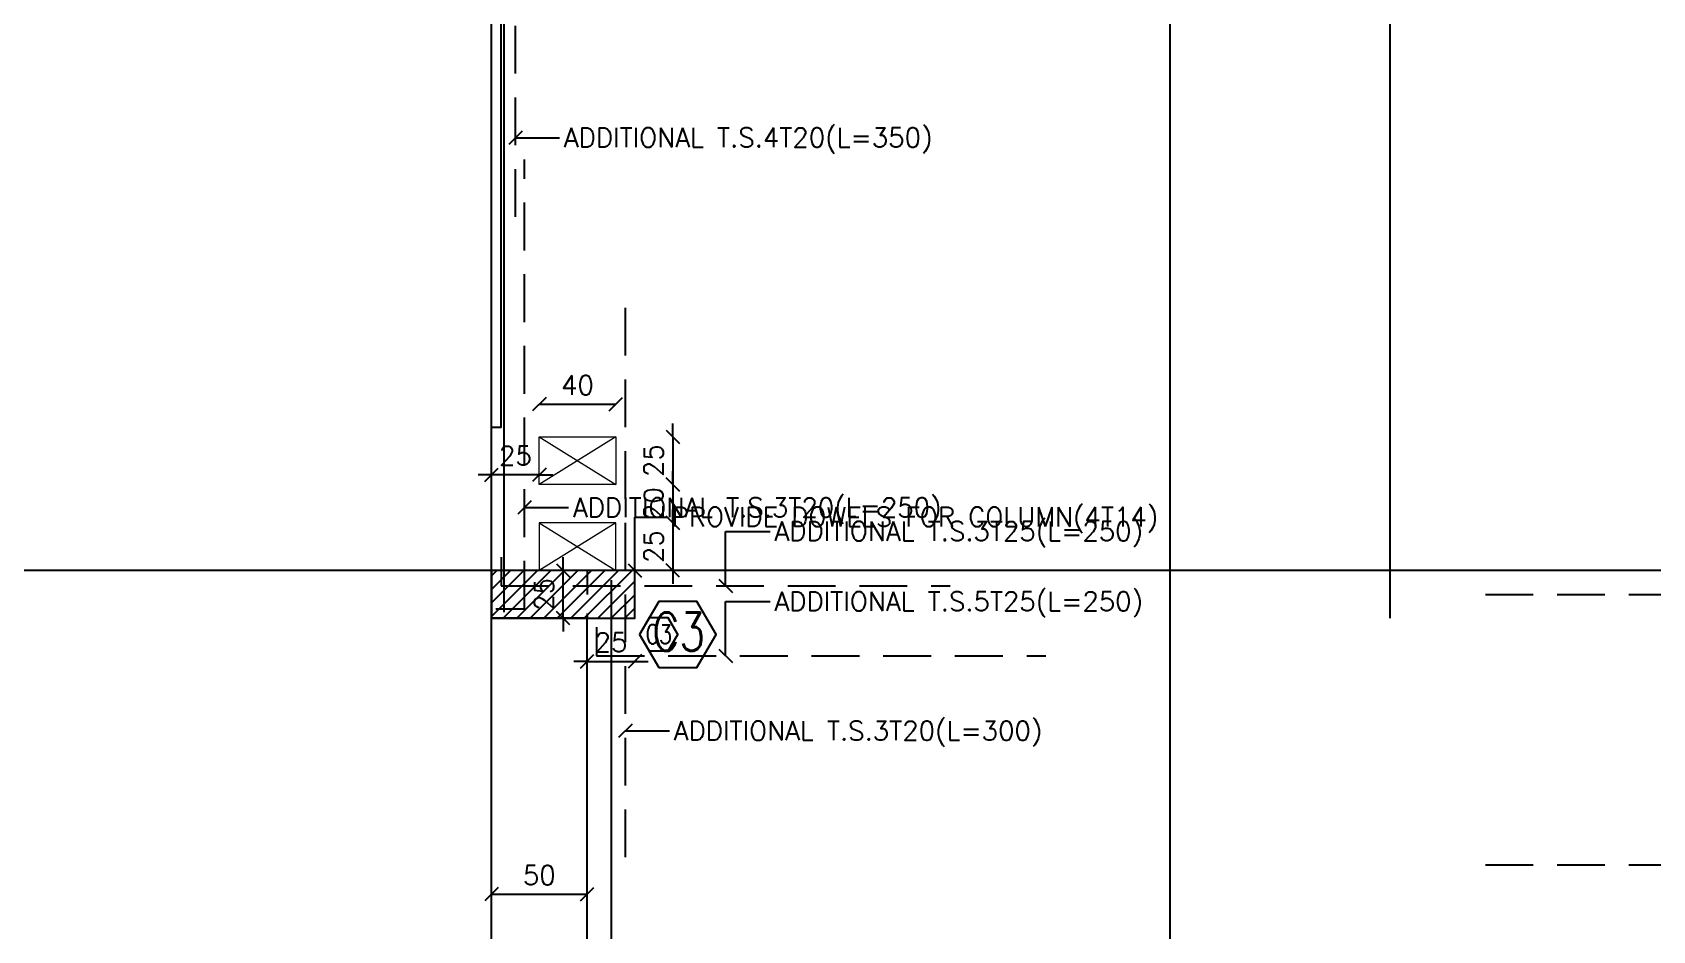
# Model space of a CAD drawing. Header units: inches. Extents: x -48 to 777, y -156 to 510.
# Drawn here: x 268.07 to 276.55, y 245.67 to 250.37 of the extents above; entities that cross this region are included whole.
import ezdxf
from ezdxf.enums import TextEntityAlignment as Align

# ---------------------------------------------------------------- set-up
doc = ezdxf.new("R2010")
doc.units = ezdxf.units.IN
doc.header["$MEASUREMENT"] = 0
doc.linetypes.add('HIDDEN', pattern=[0.375, 0.25, -0.125])
doc.linetypes.add('HIDDEN2', pattern=[0.1875, 0.125, -0.0625])
doc.layers.get('Defpoints').update_dxf_attribs({"lineweight": 5})
for name, color, linetype in [('Str-Axes', 8, 'Continuous'), ('str-col-hatch', 8, 'Continuous'), ('str-COL-TAG-100', 1, 'Continuous'), ('str-COL-TAG-50', 7, 'Continuous'), ('str-columns', 3, 'Continuous'), ('str-slab-bottom-reinf.', 1, 'Continuous'), ('str-slab-top', 1, 'Continuous'), ('str-sunken-slabs', 5, 'Continuous')]:
    doc.layers.add(name, color=color, linetype=linetype)
doc.layers.add('str-shaft', color=1, linetype='Continuous', lineweight=5)
doc.styles.add('ROMAN', font='ROMANS.SHX')
doc.styles.add('ROMANS', font='romans__.ttf', dxfattribs={"height": 0.14})
doc.dimstyles.new('structure', dxfattribs={"dimtxt": 0.1, "dimasz": 0.07, "dimexe": 0.18, "dimexo": 1, "dimgap": 0.05, "dimtad": 1, "dimdec": 1, "dimlfac": 100, "dimrnd": 0.5, "dimdsep": 46, "dimtxsty": 'ROMAN', "dimblk1": 'OBLIQUE', "dimblk2": 'OBLIQUE', "dimsah": 1, "dimcen": 0.009, "dimse1": 1, "dimse2": 1, "dimclrd": 4, "dimclre": 9, "dimclrt": 1, "dimadec": 0, "dimazin": 0, "dimtfac": 0.066667, "dimtdec": 1, "dimtix": 1, "dimtmove": 2, "dimatfit": 3, "dimldrblk": 'OBLIQUE', "dimfxl": 0.18, "dimtolj": 1, "dimarcsym": 0})

# ---------------------------------------------------------------- blocks, each defined once
blk = doc.blocks.new('tags')
at = {"layer": 'str-COL-TAG-100', "color": 2}
blk.add_lwpolyline([(0.125, -0.2616), (0.325, -0.2616), (0.425, -0.0884), (0.325, 0.0848), (0.125, 0.0848), (0.025, -0.0884)], close=True, dxfattribs=at)
at = {"layer": 'str-COL-TAG-50', "color": 2}
blk.add_lwpolyline([(0.075, -0.175), (0.175, -0.175), (0.225, -0.0884), (0.175, -0.0018), (0.075, -0.0018), (0.025, -0.0884)], close=True, dxfattribs=at)
at = {"layer": 'str-COL-TAG-100', "color": 1, "style": 'ROMANS', "width": 0.699426}
blk.add_attdef('NUMBER', text='', height=0.2, dxfattribs=at).set_placement((0.0918, -0.1741), (0.3679, -0.1741), align=Align.FIT)
at = {"layer": 'str-COL-TAG-50', "color": 1, "style": 'ROMANS', "width": 0.697102}
blk.add_attdef('NUMBER', text='', height=0.1, dxfattribs=at).set_placement((0.0562, -0.1375), (0.1938, -0.1375), align=Align.FIT)
blk = doc.blocks.new('_Oblique')
at = {"color": 0, "linetype": 'ByBlock', "lineweight": -2}
blk.add_line((-0.5, -0.5), (0.5, 0.5), dxfattribs=at)
blk = doc.blocks.new('*D2116')
at = {"layer": 'Defpoints', "color": 0, "transparency": 16777216}
for p in [(271.1268, 248.4284), (270.7268, 248.2585), (271.1268, 248.2585)]:
    blk.add_point(p, dxfattribs=at)
at = {"layer": 'str-shaft', "color": 4, "lineweight": -2, "transparency": 16777216}
blk.add_line((270.7268, 248.4284), (271.1268, 248.4284), dxfattribs=at)
at = {"layer": 'str-shaft', "color": 4, "lineweight": -2, "transparency": 16777216, "xscale": 0.07, "yscale": 0.07, "zscale": 0.07, "rotation": 180}
blk.add_blockref('_Oblique', (270.7268, 248.4284), dxfattribs=at)
at = {"layer": 'str-shaft', "color": 4, "lineweight": -2, "transparency": 16777216, "xscale": 0.07, "yscale": 0.07, "zscale": 0.07}
blk.add_blockref('_Oblique', (271.1268, 248.4284), dxfattribs=at)
at = {"layer": 'str-shaft', "color": 1, "transparency": 16777216, "insert": (270.9268, 248.5284), "char_height": 0.1, "attachment_point": 5, "style": 'ROMAN'}
blk.add_mtext('\\A1;40', dxfattribs=at)
blk = doc.blocks.new('*D2117')
at = {"layer": 'Defpoints', "color": 0, "transparency": 16777216}
for p in [(271.1268, 248.2585), (271.1268, 248.0084), (271.4248, 248.0084)]:
    blk.add_point(p, dxfattribs=at)
at = {"layer": 'str-shaft', "color": 4, "lineweight": -2, "transparency": 16777216}
for p, q in [((271.4248, 248.2585), (271.4248, 248.3285)), ((271.4248, 248.2585), (271.4248, 248.0084)), ((271.4248, 248.0084), (271.4248, 247.9384))]:
    blk.add_line(p, q, dxfattribs=at)
at = {"layer": 'str-shaft', "color": 4, "lineweight": -2, "transparency": 16777216, "xscale": 0.07, "yscale": 0.07, "zscale": 0.07}
for p, rotation in [((271.4248, 248.2585), 270), ((271.4248, 248.0084), 90)]:
    blk.add_blockref('_Oblique', p, dxfattribs=dict(at, rotation=rotation))
at = {"layer": 'str-shaft', "color": 1, "transparency": 16777216, "insert": (271.3248, 248.1335), "char_height": 0.1, "attachment_point": 5, "rotation": 90, "style": 'ROMAN'}
blk.add_mtext('\\A1;25', dxfattribs=at)
blk = doc.blocks.new('*D2118')
at = {"layer": 'Defpoints', "color": 0, "transparency": 16777216}
for p in [(271.1268, 248.0084), (271.1268, 247.8085), (271.4248, 247.8085)]:
    blk.add_point(p, dxfattribs=at)
at = {"layer": 'str-shaft', "color": 4, "lineweight": -2, "transparency": 16777216}
for p, q in [((271.4248, 248.0084), (271.4248, 248.0784)), ((271.4248, 248.0084), (271.4248, 247.8085)), ((271.4248, 247.8085), (271.4248, 247.7385))]:
    blk.add_line(p, q, dxfattribs=at)
at = {"layer": 'str-shaft', "color": 4, "lineweight": -2, "transparency": 16777216, "xscale": 0.07, "yscale": 0.07, "zscale": 0.07}
for p, rotation in [((271.4248, 248.0084), 270), ((271.4248, 247.8085), 90)]:
    blk.add_blockref('_Oblique', p, dxfattribs=dict(at, rotation=rotation))
at = {"layer": 'str-shaft', "color": 1, "transparency": 16777216, "insert": (271.3248, 247.9085), "char_height": 0.1, "attachment_point": 5, "rotation": 90, "style": 'ROMAN'}
blk.add_mtext('\\A1;20', dxfattribs=at)
blk = doc.blocks.new('*D2119')
at = {"layer": 'Defpoints', "color": 0, "transparency": 16777216}
for p in [(271.1268, 247.8085), (271.1268, 247.5585), (271.4248, 247.5585)]:
    blk.add_point(p, dxfattribs=at)
at = {"layer": 'str-shaft', "color": 4, "lineweight": -2, "transparency": 16777216}
for p, q in [((271.4248, 247.8085), (271.4248, 247.8785)), ((271.4248, 247.8085), (271.4248, 247.5585)), ((271.4248, 247.5585), (271.4248, 247.4885))]:
    blk.add_line(p, q, dxfattribs=at)
at = {"layer": 'str-shaft', "color": 4, "lineweight": -2, "transparency": 16777216, "xscale": 0.07, "yscale": 0.07, "zscale": 0.07}
for p, rotation in [((271.4248, 247.8085), 270), ((271.4248, 247.5585), 90)]:
    blk.add_blockref('_Oblique', p, dxfattribs=dict(at, rotation=rotation))
at = {"layer": 'str-shaft', "color": 1, "transparency": 16777216, "insert": (271.3248, 247.6835), "char_height": 0.1, "attachment_point": 5, "rotation": 90, "style": 'ROMAN'}
blk.add_mtext('\\A1;25', dxfattribs=at)
blk = doc.blocks.new('*D2124')
at = {"layer": 'Defpoints', "color": 0, "transparency": 16777216}
for p in [(270.4768, 248.0596), (270.4768, 248.0596), (270.7268, 248.0596)]:
    blk.add_point(p, dxfattribs=at)
at = {"layer": 'str-shaft', "color": 4, "lineweight": -2, "transparency": 16777216}
for p, q in [((270.4768, 248.0596), (270.4068, 248.0596)), ((270.7268, 248.0596), (270.4768, 248.0596)), ((270.7268, 248.0596), (270.7968, 248.0596))]:
    blk.add_line(p, q, dxfattribs=at)
at = {"layer": 'str-shaft', "color": 4, "lineweight": -2, "transparency": 16777216, "xscale": 0.07, "yscale": 0.07, "zscale": 0.07}
blk.add_blockref('_Oblique', (270.4768, 248.0596), dxfattribs=at)
at = {"layer": 'str-shaft', "color": 4, "lineweight": -2, "transparency": 16777216, "xscale": 0.07, "yscale": 0.07, "zscale": 0.07, "rotation": 180}
blk.add_blockref('_Oblique', (270.7268, 248.0596), dxfattribs=at)
at = {"layer": 'str-shaft', "color": 1, "transparency": 16777216, "insert": (270.6018, 248.1596), "char_height": 0.1, "attachment_point": 5, "style": 'ROMAN'}
blk.add_mtext('\\A1;25', dxfattribs=at)
blk = doc.blocks.new('*D2139')
at = {"layer": 'Defpoints', "color": 0, "transparency": 16777216}
for p in [(270.4768, 245.864), (270.9768, 245.864), (270.9768, 245.864)]:
    blk.add_point(p, dxfattribs=at)
at = {"layer": 'str-sunken-slabs', "color": 4, "lineweight": -2, "transparency": 16777216}
blk.add_line((270.4768, 245.864), (270.9768, 245.864), dxfattribs=at)
at = {"layer": 'str-sunken-slabs', "color": 4, "lineweight": -2, "transparency": 16777216, "xscale": 0.07, "yscale": 0.07, "zscale": 0.07, "rotation": 180}
blk.add_blockref('_Oblique', (270.4768, 245.864), dxfattribs=at)
at = {"layer": 'str-sunken-slabs', "color": 4, "lineweight": -2, "transparency": 16777216, "xscale": 0.07, "yscale": 0.07, "zscale": 0.07}
blk.add_blockref('_Oblique', (270.9768, 245.864), dxfattribs=at)
at = {"layer": 'str-sunken-slabs', "color": 1, "transparency": 16777216, "insert": (270.7268, 245.964), "char_height": 0.1, "attachment_point": 5, "style": 'ROMAN'}
blk.add_mtext('\\A1;50', dxfattribs=at)
blk = doc.blocks.new('*D2183')
at = {"layer": 'Defpoints', "color": 0, "transparency": 16777216}
for p in [(270.9768, 247.3085), (271.2268, 247.3085), (271.2268, 247.0831)]:
    blk.add_point(p, dxfattribs=at)
at = {"layer": 'str-sunken-slabs', "color": 4, "lineweight": -2, "transparency": 16777216}
for p, q in [((270.9768, 247.0831), (270.9068, 247.0831)), ((270.9768, 247.0831), (271.2268, 247.0831)), ((271.2268, 247.0831), (271.2968, 247.0831))]:
    blk.add_line(p, q, dxfattribs=at)
at = {"layer": 'str-sunken-slabs', "color": 4, "lineweight": -2, "transparency": 16777216, "xscale": 0.07, "yscale": 0.07, "zscale": 0.07}
blk.add_blockref('_Oblique', (270.9768, 247.0831), dxfattribs=at)
at = {"layer": 'str-sunken-slabs', "color": 4, "lineweight": -2, "transparency": 16777216, "xscale": 0.07, "yscale": 0.07, "zscale": 0.07, "rotation": 180}
blk.add_blockref('_Oblique', (271.2268, 247.0831), dxfattribs=at)
at = {"layer": 'str-sunken-slabs', "color": 1, "transparency": 16777216, "insert": (271.1018, 247.1831), "char_height": 0.1, "attachment_point": 5, "style": 'ROMAN'}
blk.add_mtext('\\A1;25', dxfattribs=at)
blk = doc.blocks.new('*D2184')
at = {"layer": 'Defpoints', "color": 0, "transparency": 16777216}
for p in [(270.8518, 247.5585), (270.9768, 247.5585), (270.9768, 247.3085)]:
    blk.add_point(p, dxfattribs=at)
at = {"layer": 'str-sunken-slabs', "color": 4, "lineweight": -2, "transparency": 16777216}
for p, q in [((270.8518, 247.5585), (270.8518, 247.6285)), ((270.8518, 247.3085), (270.8518, 247.5585)), ((270.8518, 247.3085), (270.8518, 247.2385))]:
    blk.add_line(p, q, dxfattribs=at)
at = {"layer": 'str-sunken-slabs', "color": 4, "lineweight": -2, "transparency": 16777216, "xscale": 0.07, "yscale": 0.07, "zscale": 0.07}
for p, rotation in [((270.8518, 247.5585), 270), ((270.8518, 247.3085), 90)]:
    blk.add_blockref('_Oblique', p, dxfattribs=dict(at, rotation=rotation))
at = {"layer": 'str-sunken-slabs', "color": 1, "transparency": 16777216, "insert": (270.7518, 247.4335), "char_height": 0.1, "attachment_point": 5, "rotation": 90, "style": 'ROMAN'}
blk.add_mtext('\\A1;25', dxfattribs=at)

msp = doc.modelspace()

# ---------------------------------------------------------------- hatches: boundary and pattern name
at = {"layer": 'str-col-hatch'}
h = msp.add_hatch(dxfattribs=at)
h.set_pattern_fill('ANSI31', color=256, scale=0.4)
h.set_pattern_definition([(45, (-425.15302, 196.4992), (-0.035355339, 0.035355339), [])])
h.paths.add_polyline_path([(271.22678, 247.55845), (270.47678, 247.55845), (270.47678, 247.30845), (271.22678, 247.30845)])

# ---------------------------------------------------------------- linework, layer by layer
at = {"layer": 'Str-Axes', "ltscale": 0.1}
for p, q in [((270.47678, 221.25688), (270.47678, 260.35831)), ((274.02678, 221.25688), (274.02678, 260.35831)), ((292.62657, 247.55845), (264.32678, 247.55845))]:
    msp.add_line(p, q, dxfattribs=at)
at = {"layer": 'str-columns'}
msp.add_lwpolyline([(270.47678, 247.30845), (271.22678, 247.30845), (271.22678, 247.55845), (270.47678, 247.55845)], close=True, dxfattribs=at)
at = {"layer": 'str-shaft'}
for p, q in [((271.12678, 248.25845), (270.72678, 248.00845)), ((270.72678, 248.25845), (271.12678, 248.00845)), ((271.12678, 247.80845), (270.72678, 247.55845)), ((270.72678, 247.80845), (271.12678, 247.55845))]:
    msp.add_line(p, q, dxfattribs=at)
for points in [[(271.12678, 248.00845), (270.72678, 248.00845), (270.72678, 248.25845), (271.12678, 248.25845)], [(271.12678, 247.80845), (270.72678, 247.80845), (270.72678, 247.55845), (271.12678, 247.55845)]]:
    msp.add_lwpolyline(points, close=True, dxfattribs=at)
at = {"layer": 'str-slab-bottom-reinf.'}
for p, q in [((275.17915, 247.30845), (275.17915, 254.29731)), ((270.54266, 247.34115), (270.54266, 251.84183)), ((271.10432, 242.00729), (271.10432, 247.50729))]:
    msp.add_line(p, q, dxfattribs=at)
at = {"layer": 'str-slab-top', "linetype": 'HIDDEN'}
for p, q in [((270.60178, 249.40845), (270.60178, 252.90845)), ((271.17678, 248.93345), (271.17678, 245.93345)), ((275.67678, 247.43345), (282.67678, 247.43345)), ((275.67678, 246.0183), (282.67678, 246.0183))]:
    msp.add_line(p, q, dxfattribs=at)
for points in [[(270.49936, 247.35845), (270.64936, 247.35845), (270.64936, 249.70845)], [(270.52678, 247.62822), (270.52678, 247.47822), (272.87678, 247.47822)], [(271.02678, 247.26129), (271.02678, 247.11129), (273.37678, 247.11129)]]:
    msp.add_lwpolyline(points, dxfattribs=at)
at = {"layer": 'str-sunken-slabs'}
msp.add_lwpolyline([(273.77678, 228.60688), (273.77678, 240.25696), (273.82678, 240.25696), (273.82678, 240.95688), (270.97678, 240.95688), (270.97678, 247.30845), (270.47678, 247.30845), (270.47678, 248.30845), (270.52678, 248.30845), (270.52678, 250.75845), (270.47678, 250.75845), (270.47678, 251.75845), (270.52678, 251.75845), (270.52678, 253.80845), (270.47678, 253.80845), (270.47678, 254.75845), (274.82658, 254.75845), (274.82658, 254.75845), (277.92678, 254.75845)], dxfattribs=at)
at = {"layer": 'str-sunken-slabs', "linetype": 'HIDDEN2'}
msp.add_lwpolyline([(271.22679, 247.55845), (270.97678, 247.55845), (270.97678, 247.30845), (271.22679, 247.30845)], close=True, dxfattribs=at)

# ---------------------------------------------------------------- block references
at = {"layer": 'str-columns'}
ref = msp.add_blockref('tags', (271.22678, 247.31229), dxfattribs=at)
ref.add_attrib('NUMBER', 'C3', dxfattribs={"layer": 'str-COL-TAG-50', "color": 1, "height": 0.1, "style": 'ROMANS', "width": 0.63631}).set_placement((271.28297, 247.17479), (271.42056, 247.17479), align=Align.FIT)
ref.add_attrib('NUMBER', 'C3', dxfattribs={"layer": 'str-COL-TAG-100', "color": 1, "height": 0.2, "style": 'ROMANS', "width": 0.638431}).set_placement((271.31862, 247.13824), (271.59471, 247.13824), align=Align.FIT)

# ---------------------------------------------------------------- texts
at = {"layer": 'str-slab-bottom-reinf.', "style": 'ROMAN'}
msp.add_text('PROVIDE DOWELS FOR COLUMN(4T14)', height=0.1, dxfattribs=at).set_placement((271.41919, 247.78908))
at = {"layer": 'str-slab-top', "style": 'ROMAN'}
for s, p in [('ADDITIONAL T.S.4T20(L=350)', (270.85516, 249.77403)), ('ADDITIONAL T.S.3T20(L=250)', (270.90274, 247.83828)), ('ADDITIONAL T.S.3T25(L=250)', (271.95716, 247.71402)), ('ADDITIONAL T.S.5T25(L=250)', (271.95716, 247.34709)), ('ADDITIONAL T.S.3T20(L=300)', (271.43016, 246.67017))]:
    msp.add_text(s, height=0.1, dxfattribs=at).set_placement(p)

# ---------------------------------------------------------------- dimensions: what is measured, and where the dimension line sits
at = {"layer": 'str-shaft'}
for p1, p2, distance, picture, middle in [((270.72678, 248.25846), (271.12678, 248.25846), 0.16995, '*D2116', (270.92678, 248.5284)), ((271.12678, 248.25846), (271.12678, 248.00845), 0.29807, '*D2117', (271.32485, 248.13345)), ((270.72678, 248.05959), (270.47678, 248.05959), 0, '*D2124', (270.60178, 248.15959)), ((271.12678, 248.00845), (271.12678, 247.80846), 0.29807, '*D2118', (271.32485, 247.90845)), ((271.12678, 247.80846), (271.12678, 247.55846), 0.29807, '*D2119', (271.32485, 247.68346))]:
    dim = msp.add_aligned_dim(p1=p1, p2=p2, distance=distance, dimstyle='structure', override={"dimfxl": 0.04}, dxfattribs=at)
    dim.commit()
    dim.dimension.update_dxf_attribs({"geometry": picture, "text_midpoint": middle})
at = {"layer": 'str-sunken-slabs'}
for p1, p2, distance, picture, middle in [((270.97678, 247.30845), (270.97678, 247.55845), 0.125, '*D2184', (270.75178, 247.43345)), ((270.97678, 247.30845), (271.22678, 247.30845), -0.22533, '*D2183', (271.10178, 247.18312)), ((270.47678, 245.86398), (270.97678, 245.86398), 0, '*D2139', (270.72678, 245.96398))]:
    dim = msp.add_aligned_dim(p1=p1, p2=p2, distance=distance, dimstyle='structure', override={"dimfxl": 0.04}, dxfattribs=at)
    dim.commit()
    dim.dimension.update_dxf_attribs({"geometry": picture, "text_midpoint": middle})

# ---------------------------------------------------------------- leaders
at = {"layer": 'str-slab-bottom-reinf.'}
msp.add_leader([(271.22679, 247.55845), (271.22679, 247.83821), (271.39673, 247.83821)], dimstyle='structure', override={"dimgap": 0.05, "dimtad": 0, "dimfxl": 0.04}, dxfattribs=at)
at = {"layer": 'str-slab-top'}
for points, override in [([(270.60178, 249.82316), (270.83271, 249.82316)], {"dimgap": 0.05, "dimtad": 0}), ([(270.64936, 247.88741), (270.88029, 247.88741)], {"dimgap": 0.05, "dimtad": 0}), ([(271.70178, 247.47822), (271.70178, 247.76314), (271.9347, 247.76314)], {"dimgap": 0.05, "dimtad": 0, "dimfxl": 0.04, "dimfxlon": 1}), ([(271.70178, 247.11129), (271.70178, 247.39622), (271.9347, 247.39622)], {"dimgap": 0.05, "dimtad": 0, "dimfxl": 0.04, "dimfxlon": 1}), ([(271.17678, 246.7193), (271.40771, 246.7193)], {"dimgap": 0.05, "dimtad": 0})]:
    msp.add_leader(points, dimstyle='structure', override=override, dxfattribs=at)

doc.saveas('drawing.dxf')
